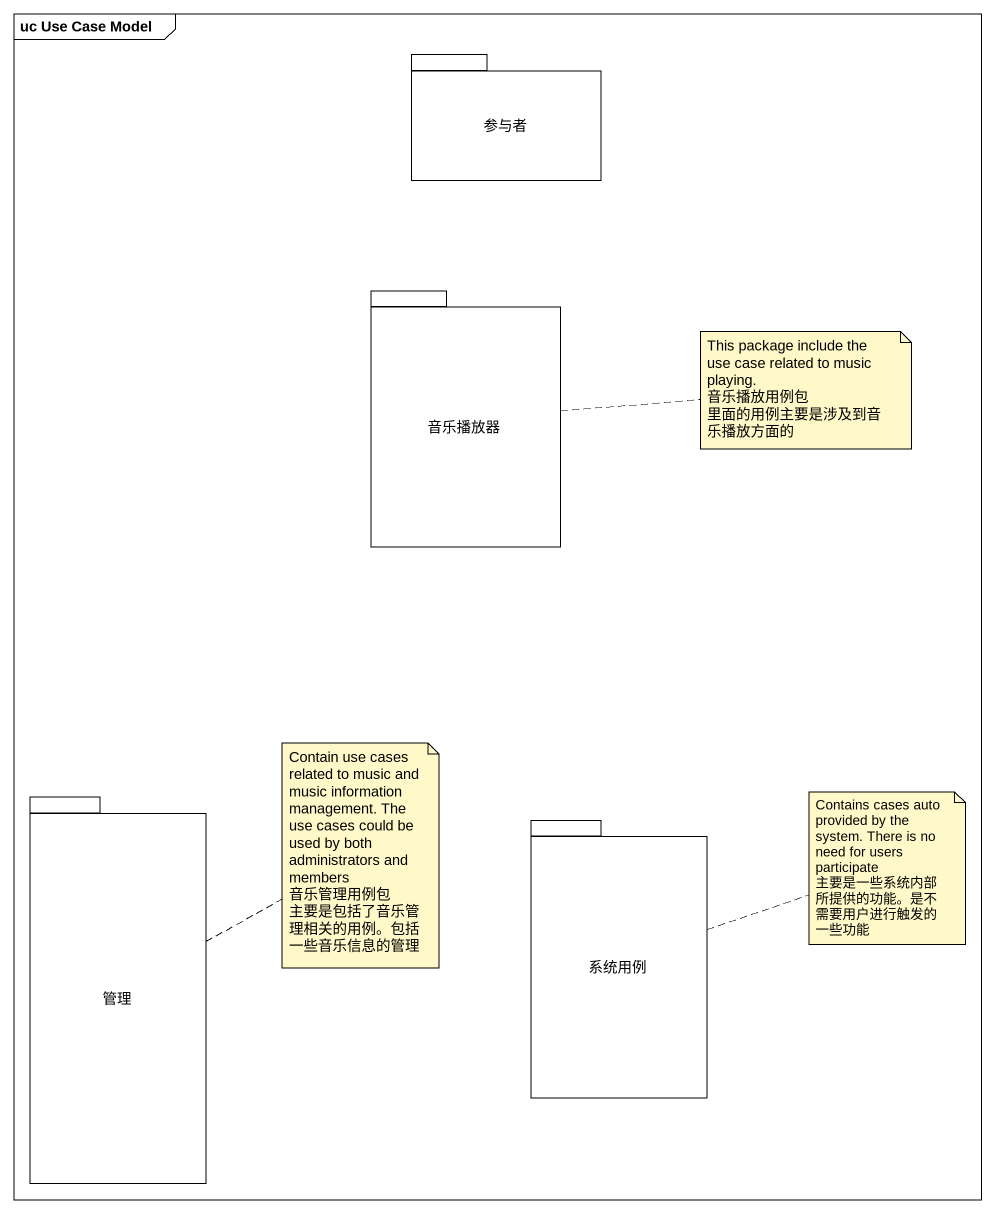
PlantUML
@startuml
mainframe uc Use Case Model
package 参与者 {
}
package 音乐播放器 {
}
package 管理 {
}
package 系统用例 {
}
note right of 音乐播放器
  This package include the use case related to music playing.
  音乐播放用例包
  里面的用例主要是涉及到音乐播放方面的
end note
note right of 管理
  Contain use cases related to music and music information management. The use cases could be used by both administrators and members
  音乐管理用例包
  主要是包括了音乐管理相关的用例。包括一些音乐信息的管理
end note
note right of 系统用例
  Contains cases auto provided by the system. There is no need for users participate
  主要是一些系统内部所提供的功能。是不需要用户进行触发的一些功能
end note
@enduml
